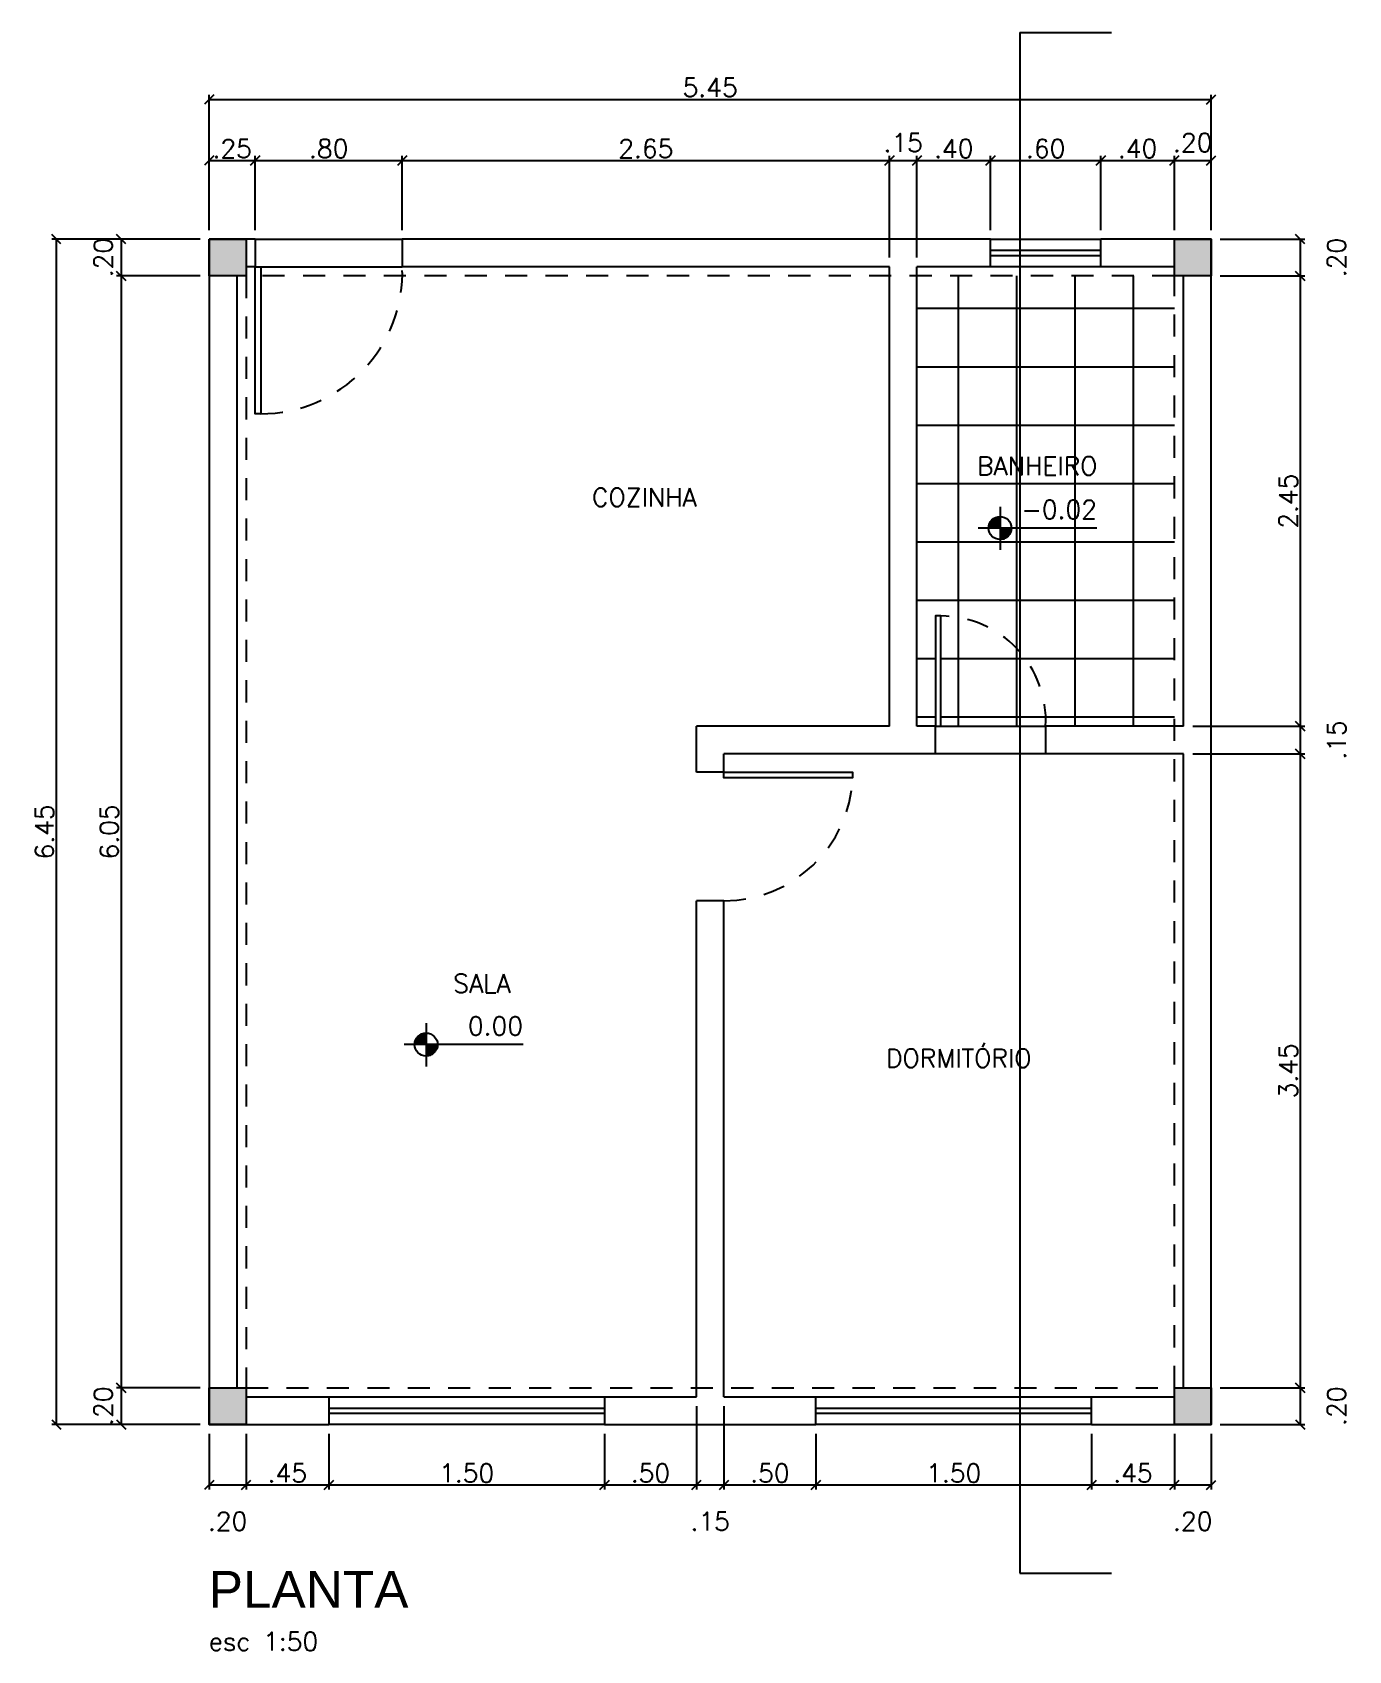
# Model space of a CAD drawing. Header units: millimetres. Extents: x -10.3 to 22.9, y 0.7 to 19.6.
# Drawn here: x 2.26 to 9.42, y 0.77 to 9.57 of the extents above; entities that cross this region are included whole.
import ezdxf

# ---------------------------------------------------------------- set-up
doc = ezdxf.new("R2010")
doc.units = ezdxf.units.MM
doc.linetypes.add('ACAD_ISO02W100', pattern=[15, 12, -3])
for name, color, linetype in [('Alvenaria', 4, 'Continuous'), ('ARQ-NIVEL', 1, 'Continuous'), ('ARQ-TEXTO3', 3, 'Continuous'), ('ARQ-TEXTO4', 4, 'Continuous'), ('Cotas', 1, 'Continuous'), ('Estrutura', 6, 'Continuous'), ('Hachura', 8, 'Continuous'), ('Janela', 3, 'Continuous'), ('Peitoril', 1, 'Continuous'), ('Porta', 3, 'Continuous'), ('Projeção', 1, 'ACAD_ISO02W100'), ('Soleira', 1, 'Continuous')]:
    doc.layers.add(name, color=color, linetype=linetype)
doc.styles.add('ROMANS', font='romans.shx')
doc.dimstyles.new('1-50', dxfattribs={"dimscale": 0.5, "dimtxt": 0.2, "dimasz": 0.1, "dimexe": 0.05, "dimexo": 0.1, "dimgap": 0.03, "dimtad": 1, "dimzin": 5, "dimdsep": 46, "dimtxsty": 'ROMANS', "dimblk": 'OBLIQUE', "dimcen": 0, "dimclrd": 256, "dimclre": 256, "dimclrt": 2, "dimadec": 0, "dimazin": 0, "dimtfac": 1, "dimtofl": 0, "dimtmove": 2, "dimatfit": 3, "dimfxl": 0.04, "dimtolj": 1, "dimtzin": 1, "dimarcsym": 0})

# ---------------------------------------------------------------- blocks, each defined once
blk = doc.blocks.new('_Oblique')
at = {"color": 0, "linetype": 'ByBlock', "lineweight": -2}
blk.add_line((-0.5, -0.5), (0.5, 0.5), dxfattribs=at)
blk = doc.blocks.new('*D3')
at = {"layer": 'Cotas', "lineweight": -2, "transparency": 16777216}
for p, q in [((3.2216, 8.4968), (3.2216, 8.9)), ((3.4716, 8.4968), (3.4716, 8.9)), ((3.2216, 8.875), (3.4716, 8.875))]:
    blk.add_line(p, q, dxfattribs=at)
at = {"layer": 'Defpoints', "color": 0, "transparency": 16777216}
for p in [(3.4716, 8.875), (3.2216, 8.4468), (3.4716, 8.4468)]:
    blk.add_point(p, dxfattribs=at)
at = {"layer": 'Cotas', "lineweight": -2, "transparency": 16777216, "xscale": 0.05, "yscale": 0.05, "zscale": 0.05, "rotation": 180}
blk.add_blockref('_Oblique', (3.2216, 8.875), dxfattribs=at)
at = {"layer": 'Cotas', "lineweight": -2, "transparency": 16777216, "xscale": 0.05, "yscale": 0.05, "zscale": 0.05}
blk.add_blockref('_Oblique', (3.4716, 8.875), dxfattribs=at)
at = {"layer": 'Cotas', "color": 2, "transparency": 16777216, "insert": (3.3466, 8.94), "char_height": 0.1, "attachment_point": 5, "style": 'ROMANS'}
blk.add_mtext('\\A1;.25', dxfattribs=at)
blk = doc.blocks.new('*D4')
at = {"layer": 'Cotas', "lineweight": -2, "transparency": 16777216}
for p, q in [((3.4716, 8.4968), (3.4716, 8.9)), ((4.2716, 8.4968), (4.2716, 8.9)), ((3.4716, 8.875), (4.2716, 8.875))]:
    blk.add_line(p, q, dxfattribs=at)
at = {"layer": 'Defpoints', "color": 0, "transparency": 16777216}
for p in [(4.2716, 8.875), (3.4716, 8.4468), (4.2716, 8.4468)]:
    blk.add_point(p, dxfattribs=at)
at = {"layer": 'Cotas', "lineweight": -2, "transparency": 16777216, "xscale": 0.05, "yscale": 0.05, "zscale": 0.05, "rotation": 180}
blk.add_blockref('_Oblique', (3.4716, 8.875), dxfattribs=at)
at = {"layer": 'Cotas', "lineweight": -2, "transparency": 16777216, "xscale": 0.05, "yscale": 0.05, "zscale": 0.05}
blk.add_blockref('_Oblique', (4.2716, 8.875), dxfattribs=at)
at = {"layer": 'Cotas', "color": 2, "transparency": 16777216, "insert": (3.8716, 8.94), "char_height": 0.1, "attachment_point": 5, "style": 'ROMANS'}
blk.add_mtext('\\A1;.80', dxfattribs=at)
blk = doc.blocks.new('*D5')
at = {"layer": 'Cotas', "lineweight": -2, "transparency": 16777216}
for p, q in [((4.2716, 8.4968), (4.2716, 8.9)), ((6.9216, 8.3468), (6.9216, 8.9)), ((4.2716, 8.875), (6.9216, 8.875))]:
    blk.add_line(p, q, dxfattribs=at)
at = {"layer": 'Defpoints', "color": 0, "transparency": 16777216}
for p in [(6.9216, 8.875), (4.2716, 8.4468), (6.9216, 8.2968)]:
    blk.add_point(p, dxfattribs=at)
at = {"layer": 'Cotas', "lineweight": -2, "transparency": 16777216, "xscale": 0.05, "yscale": 0.05, "zscale": 0.05, "rotation": 180}
blk.add_blockref('_Oblique', (4.2716, 8.875), dxfattribs=at)
at = {"layer": 'Cotas', "lineweight": -2, "transparency": 16777216, "xscale": 0.05, "yscale": 0.05, "zscale": 0.05}
blk.add_blockref('_Oblique', (6.9216, 8.875), dxfattribs=at)
at = {"layer": 'Cotas', "color": 2, "transparency": 16777216, "insert": (5.5966, 8.94), "char_height": 0.1, "attachment_point": 5, "style": 'ROMANS'}
blk.add_mtext('\\A1;2.65', dxfattribs=at)
blk = doc.blocks.new('*D6')
at = {"layer": 'Cotas', "lineweight": -2, "transparency": 16777216}
for p, q in [((6.9216, 8.3468), (6.9216, 8.9)), ((7.0716, 8.3468), (7.0716, 8.9)), ((6.9216, 8.875), (7.0716, 8.875))]:
    blk.add_line(p, q, dxfattribs=at)
at = {"layer": 'Defpoints', "color": 0, "transparency": 16777216}
for p in [(7.0716, 8.875), (6.9216, 8.2968), (7.0716, 8.2968)]:
    blk.add_point(p, dxfattribs=at)
at = {"layer": 'Cotas', "lineweight": -2, "transparency": 16777216, "xscale": 0.05, "yscale": 0.05, "zscale": 0.05, "rotation": 180}
blk.add_blockref('_Oblique', (6.9216, 8.875), dxfattribs=at)
at = {"layer": 'Cotas', "lineweight": -2, "transparency": 16777216, "xscale": 0.05, "yscale": 0.05, "zscale": 0.05}
blk.add_blockref('_Oblique', (7.0716, 8.875), dxfattribs=at)
at = {"layer": 'Cotas', "color": 2, "transparency": 16777216, "insert": (6.9966, 8.9725), "char_height": 0.1, "attachment_point": 5, "style": 'ROMANS'}
blk.add_mtext('\\A1;.15', dxfattribs=at)
blk = doc.blocks.new('*D7')
at = {"layer": 'Cotas', "lineweight": -2, "transparency": 16777216}
for p, q in [((7.0716, 8.3468), (7.0716, 8.9)), ((7.4716, 8.4968), (7.4716, 8.9)), ((7.0716, 8.875), (7.4716, 8.875))]:
    blk.add_line(p, q, dxfattribs=at)
at = {"layer": 'Defpoints', "color": 0, "transparency": 16777216}
for p in [(7.4716, 8.875), (7.4716, 8.4468), (7.0716, 8.2968)]:
    blk.add_point(p, dxfattribs=at)
at = {"layer": 'Cotas', "lineweight": -2, "transparency": 16777216, "xscale": 0.05, "yscale": 0.05, "zscale": 0.05, "rotation": 180}
blk.add_blockref('_Oblique', (7.0716, 8.875), dxfattribs=at)
at = {"layer": 'Cotas', "lineweight": -2, "transparency": 16777216, "xscale": 0.05, "yscale": 0.05, "zscale": 0.05}
blk.add_blockref('_Oblique', (7.4716, 8.875), dxfattribs=at)
at = {"layer": 'Cotas', "color": 2, "transparency": 16777216, "insert": (7.2716, 8.94), "char_height": 0.1, "attachment_point": 5, "style": 'ROMANS'}
blk.add_mtext('\\A1;.40', dxfattribs=at)
blk = doc.blocks.new('*D8')
at = {"layer": 'Cotas', "lineweight": -2, "transparency": 16777216}
for p, q in [((7.4716, 8.4968), (7.4716, 8.9)), ((8.0716, 8.4968), (8.0716, 8.9)), ((7.4716, 8.875), (8.0716, 8.875))]:
    blk.add_line(p, q, dxfattribs=at)
at = {"layer": 'Defpoints', "color": 0, "transparency": 16777216}
for p in [(8.0716, 8.875), (7.4716, 8.4468), (8.0716, 8.4468)]:
    blk.add_point(p, dxfattribs=at)
at = {"layer": 'Cotas', "lineweight": -2, "transparency": 16777216, "xscale": 0.05, "yscale": 0.05, "zscale": 0.05, "rotation": 180}
blk.add_blockref('_Oblique', (7.4716, 8.875), dxfattribs=at)
at = {"layer": 'Cotas', "lineweight": -2, "transparency": 16777216, "xscale": 0.05, "yscale": 0.05, "zscale": 0.05}
blk.add_blockref('_Oblique', (8.0716, 8.875), dxfattribs=at)
at = {"layer": 'Cotas', "color": 2, "transparency": 16777216, "insert": (7.7716, 8.94), "char_height": 0.1, "attachment_point": 5, "style": 'ROMANS'}
blk.add_mtext('\\A1;.60', dxfattribs=at)
blk = doc.blocks.new('*D9')
at = {"layer": 'Cotas', "lineweight": -2, "transparency": 16777216}
for p, q in [((8.0716, 8.4968), (8.0716, 8.9)), ((8.4716, 8.4968), (8.4716, 8.9)), ((8.0716, 8.875), (8.4716, 8.875))]:
    blk.add_line(p, q, dxfattribs=at)
at = {"layer": 'Defpoints', "color": 0, "transparency": 16777216}
for p in [(8.4716, 8.875), (8.0716, 8.4468), (8.4716, 8.4468)]:
    blk.add_point(p, dxfattribs=at)
at = {"layer": 'Cotas', "lineweight": -2, "transparency": 16777216, "xscale": 0.05, "yscale": 0.05, "zscale": 0.05, "rotation": 180}
blk.add_blockref('_Oblique', (8.0716, 8.875), dxfattribs=at)
at = {"layer": 'Cotas', "lineweight": -2, "transparency": 16777216, "xscale": 0.05, "yscale": 0.05, "zscale": 0.05}
blk.add_blockref('_Oblique', (8.4716, 8.875), dxfattribs=at)
at = {"layer": 'Cotas', "color": 2, "transparency": 16777216, "insert": (8.2716, 8.94), "char_height": 0.1, "attachment_point": 5, "style": 'ROMANS'}
blk.add_mtext('\\A1;.40', dxfattribs=at)
blk = doc.blocks.new('*D10')
at = {"layer": 'Cotas', "lineweight": -2, "transparency": 16777216}
for p, q in [((8.4716, 8.4968), (8.4716, 8.9)), ((8.6716, 8.4968), (8.6716, 8.9)), ((8.4716, 8.875), (8.6716, 8.875))]:
    blk.add_line(p, q, dxfattribs=at)
at = {"layer": 'Defpoints', "color": 0, "transparency": 16777216}
for p in [(8.6716, 8.875), (8.4716, 8.4468), (8.6716, 8.4468)]:
    blk.add_point(p, dxfattribs=at)
at = {"layer": 'Cotas', "lineweight": -2, "transparency": 16777216, "xscale": 0.05, "yscale": 0.05, "zscale": 0.05, "rotation": 180}
blk.add_blockref('_Oblique', (8.4716, 8.875), dxfattribs=at)
at = {"layer": 'Cotas', "lineweight": -2, "transparency": 16777216, "xscale": 0.05, "yscale": 0.05, "zscale": 0.05}
blk.add_blockref('_Oblique', (8.6716, 8.875), dxfattribs=at)
at = {"layer": 'Cotas', "color": 2, "transparency": 16777216, "insert": (8.5716, 8.9725), "char_height": 0.1, "attachment_point": 5, "style": 'ROMANS'}
blk.add_mtext('\\A1;.20', dxfattribs=at)
blk = doc.blocks.new('*D11')
at = {"layer": 'Cotas', "lineweight": -2, "transparency": 16777216}
for p, q in [((3.1716, 8.4468), (2.7175, 8.4468)), ((2.7425, 8.4468), (2.7425, 8.2468)), ((3.1716, 8.2468), (2.7175, 8.2468))]:
    blk.add_line(p, q, dxfattribs=at)
at = {"layer": 'Defpoints', "color": 0, "transparency": 16777216}
for p in [(3.2216, 8.4468), (2.7425, 8.2468), (3.2216, 8.2468)]:
    blk.add_point(p, dxfattribs=at)
at = {"layer": 'Cotas', "lineweight": -2, "transparency": 16777216, "xscale": 0.05, "yscale": 0.05, "zscale": 0.05}
for p, rotation in [((2.7425, 8.4468), 90), ((2.7425, 8.2468), 270)]:
    blk.add_blockref('_Oblique', p, dxfattribs=dict(at, rotation=rotation))
at = {"layer": 'Cotas', "color": 2, "transparency": 16777216, "insert": (2.645, 8.3468), "char_height": 0.1, "attachment_point": 5, "rotation": 90, "style": 'ROMANS'}
blk.add_mtext('\\A1;.20', dxfattribs=at)
blk = doc.blocks.new('*D12')
at = {"layer": 'Cotas', "lineweight": -2, "transparency": 16777216}
for p, q in [((3.1716, 8.2468), (2.7175, 8.2468)), ((2.7425, 8.2468), (2.7425, 2.1968)), ((3.1716, 2.1968), (2.7175, 2.1968))]:
    blk.add_line(p, q, dxfattribs=at)
at = {"layer": 'Defpoints', "color": 0, "transparency": 16777216}
for p in [(3.2216, 8.2468), (2.7425, 2.1968), (3.2216, 2.1968)]:
    blk.add_point(p, dxfattribs=at)
at = {"layer": 'Cotas', "lineweight": -2, "transparency": 16777216, "xscale": 0.05, "yscale": 0.05, "zscale": 0.05}
for p, rotation in [((2.7425, 8.2468), 90), ((2.7425, 2.1968), 270)]:
    blk.add_blockref('_Oblique', p, dxfattribs=dict(at, rotation=rotation))
at = {"layer": 'Cotas', "color": 2, "transparency": 16777216, "insert": (2.6775, 5.2218), "char_height": 0.1, "attachment_point": 5, "rotation": 90, "style": 'ROMANS'}
blk.add_mtext('\\A1;6.05', dxfattribs=at)
blk = doc.blocks.new('*D13')
at = {"layer": 'Cotas', "lineweight": -2, "transparency": 16777216}
for p, q in [((3.1716, 2.1968), (2.7175, 2.1968)), ((2.7425, 2.1968), (2.7425, 1.9968)), ((3.1716, 1.9968), (2.7175, 1.9968))]:
    blk.add_line(p, q, dxfattribs=at)
at = {"layer": 'Defpoints', "color": 0, "transparency": 16777216}
for p in [(3.2216, 2.1968), (2.7425, 1.9968), (3.2216, 1.9968)]:
    blk.add_point(p, dxfattribs=at)
at = {"layer": 'Cotas', "lineweight": -2, "transparency": 16777216, "xscale": 0.05, "yscale": 0.05, "zscale": 0.05}
for p, rotation in [((2.7425, 2.1968), 90), ((2.7425, 1.9968), 270)]:
    blk.add_blockref('_Oblique', p, dxfattribs=dict(at, rotation=rotation))
at = {"layer": 'Cotas', "color": 2, "transparency": 16777216, "insert": (2.645, 2.0968), "char_height": 0.1, "attachment_point": 5, "rotation": 90, "style": 'ROMANS'}
blk.add_mtext('\\A1;.20', dxfattribs=at)
blk = doc.blocks.new('*D14')
at = {"layer": 'Cotas', "lineweight": -2, "transparency": 16777216}
for p, q in [((3.2216, 1.9468), (3.2216, 1.643)), ((3.4216, 1.9468), (3.4216, 1.643)), ((3.2216, 1.668), (3.4216, 1.668))]:
    blk.add_line(p, q, dxfattribs=at)
at = {"layer": 'Defpoints', "color": 0, "transparency": 16777216}
for p in [(3.2216, 1.9968), (3.4216, 1.9968), (3.4216, 1.668)]:
    blk.add_point(p, dxfattribs=at)
at = {"layer": 'Cotas', "lineweight": -2, "transparency": 16777216, "xscale": 0.05, "yscale": 0.05, "zscale": 0.05, "rotation": 180}
blk.add_blockref('_Oblique', (3.2216, 1.668), dxfattribs=at)
at = {"layer": 'Cotas', "lineweight": -2, "transparency": 16777216, "xscale": 0.05, "yscale": 0.05, "zscale": 0.05}
blk.add_blockref('_Oblique', (3.4216, 1.668), dxfattribs=at)
at = {"layer": 'Cotas', "color": 2, "transparency": 16777216, "insert": (3.3216, 1.4705), "char_height": 0.1, "attachment_point": 5, "style": 'ROMANS'}
blk.add_mtext('\\A1;.20', dxfattribs=at)
blk = doc.blocks.new('*D15')
at = {"layer": 'Cotas', "lineweight": -2, "transparency": 16777216}
for p, q in [((5.8716, 2.0968), (5.8716, 1.643)), ((5.3716, 1.9468), (5.3716, 1.643)), ((5.3716, 1.668), (5.8716, 1.668))]:
    blk.add_line(p, q, dxfattribs=at)
at = {"layer": 'Defpoints', "color": 0, "transparency": 16777216}
for p in [(5.8716, 2.1468), (5.3716, 1.9968), (5.8716, 1.668)]:
    blk.add_point(p, dxfattribs=at)
at = {"layer": 'Cotas', "lineweight": -2, "transparency": 16777216, "xscale": 0.05, "yscale": 0.05, "zscale": 0.05, "rotation": 180}
blk.add_blockref('_Oblique', (5.3716, 1.668), dxfattribs=at)
at = {"layer": 'Cotas', "lineweight": -2, "transparency": 16777216, "xscale": 0.05, "yscale": 0.05, "zscale": 0.05}
blk.add_blockref('_Oblique', (5.8716, 1.668), dxfattribs=at)
at = {"layer": 'Cotas', "color": 2, "transparency": 16777216, "insert": (5.6216, 1.733), "char_height": 0.1, "attachment_point": 5, "style": 'ROMANS'}
blk.add_mtext('\\A1;.50', dxfattribs=at)
blk = doc.blocks.new('*D16')
at = {"layer": 'Cotas', "lineweight": -2, "transparency": 16777216}
for p, q in [((5.8716, 2.0968), (5.8716, 1.643)), ((6.0216, 2.0968), (6.0216, 1.643)), ((5.8716, 1.668), (6.0216, 1.668))]:
    blk.add_line(p, q, dxfattribs=at)
at = {"layer": 'Defpoints', "color": 0, "transparency": 16777216}
for p in [(5.8716, 2.1468), (6.0216, 2.1468), (6.0216, 1.668)]:
    blk.add_point(p, dxfattribs=at)
at = {"layer": 'Cotas', "lineweight": -2, "transparency": 16777216, "xscale": 0.05, "yscale": 0.05, "zscale": 0.05, "rotation": 180}
blk.add_blockref('_Oblique', (5.8716, 1.668), dxfattribs=at)
at = {"layer": 'Cotas', "lineweight": -2, "transparency": 16777216, "xscale": 0.05, "yscale": 0.05, "zscale": 0.05}
blk.add_blockref('_Oblique', (6.0216, 1.668), dxfattribs=at)
at = {"layer": 'Cotas', "color": 2, "transparency": 16777216, "insert": (5.9466, 1.4705), "char_height": 0.1, "attachment_point": 5, "style": 'ROMANS'}
blk.add_mtext('\\A1;.15', dxfattribs=at)
blk = doc.blocks.new('*D17')
at = {"layer": 'Cotas', "lineweight": -2, "transparency": 16777216}
for p, q in [((6.0216, 2.0968), (6.0216, 1.643)), ((6.5216, 1.9468), (6.5216, 1.643)), ((6.0216, 1.668), (6.5216, 1.668))]:
    blk.add_line(p, q, dxfattribs=at)
at = {"layer": 'Defpoints', "color": 0, "transparency": 16777216}
for p in [(6.0216, 2.1468), (6.5216, 1.9968), (6.5216, 1.668)]:
    blk.add_point(p, dxfattribs=at)
at = {"layer": 'Cotas', "lineweight": -2, "transparency": 16777216, "xscale": 0.05, "yscale": 0.05, "zscale": 0.05, "rotation": 180}
blk.add_blockref('_Oblique', (6.0216, 1.668), dxfattribs=at)
at = {"layer": 'Cotas', "lineweight": -2, "transparency": 16777216, "xscale": 0.05, "yscale": 0.05, "zscale": 0.05}
blk.add_blockref('_Oblique', (6.5216, 1.668), dxfattribs=at)
at = {"layer": 'Cotas', "color": 2, "transparency": 16777216, "insert": (6.2716, 1.733), "char_height": 0.1, "attachment_point": 5, "style": 'ROMANS'}
blk.add_mtext('\\A1;.50', dxfattribs=at)
blk = doc.blocks.new('*D18')
at = {"layer": 'Cotas', "lineweight": -2, "transparency": 16777216}
for p, q in [((6.5216, 1.9468), (6.5216, 1.643)), ((8.0216, 1.9468), (8.0216, 1.643)), ((6.5216, 1.668), (8.0216, 1.668))]:
    blk.add_line(p, q, dxfattribs=at)
at = {"layer": 'Defpoints', "color": 0, "transparency": 16777216}
for p in [(6.5216, 1.9968), (8.0216, 1.9968), (8.0216, 1.668)]:
    blk.add_point(p, dxfattribs=at)
at = {"layer": 'Cotas', "lineweight": -2, "transparency": 16777216, "xscale": 0.05, "yscale": 0.05, "zscale": 0.05, "rotation": 180}
blk.add_blockref('_Oblique', (6.5216, 1.668), dxfattribs=at)
at = {"layer": 'Cotas', "lineweight": -2, "transparency": 16777216, "xscale": 0.05, "yscale": 0.05, "zscale": 0.05}
blk.add_blockref('_Oblique', (8.0216, 1.668), dxfattribs=at)
at = {"layer": 'Cotas', "color": 2, "transparency": 16777216, "insert": (7.2716, 1.733), "char_height": 0.1, "attachment_point": 5, "style": 'ROMANS'}
blk.add_mtext('\\A1;1.50', dxfattribs=at)
blk = doc.blocks.new('*D19')
at = {"layer": 'Cotas', "lineweight": -2, "transparency": 16777216}
for p, q in [((8.0216, 1.9468), (8.0216, 1.643)), ((8.4716, 1.9468), (8.4716, 1.643)), ((8.0216, 1.668), (8.4716, 1.668))]:
    blk.add_line(p, q, dxfattribs=at)
at = {"layer": 'Defpoints', "color": 0, "transparency": 16777216}
for p in [(8.0216, 1.9968), (8.4716, 1.9968), (8.4716, 1.668)]:
    blk.add_point(p, dxfattribs=at)
at = {"layer": 'Cotas', "lineweight": -2, "transparency": 16777216, "xscale": 0.05, "yscale": 0.05, "zscale": 0.05, "rotation": 180}
blk.add_blockref('_Oblique', (8.0216, 1.668), dxfattribs=at)
at = {"layer": 'Cotas', "lineweight": -2, "transparency": 16777216, "xscale": 0.05, "yscale": 0.05, "zscale": 0.05}
blk.add_blockref('_Oblique', (8.4716, 1.668), dxfattribs=at)
at = {"layer": 'Cotas', "color": 2, "transparency": 16777216, "insert": (8.2466, 1.733), "char_height": 0.1, "attachment_point": 5, "style": 'ROMANS'}
blk.add_mtext('\\A1;.45', dxfattribs=at)
blk = doc.blocks.new('*D20')
at = {"layer": 'Cotas', "lineweight": -2, "transparency": 16777216}
for p, q in [((8.4716, 1.9468), (8.4716, 1.643)), ((8.6716, 1.9468), (8.6716, 1.643)), ((8.4716, 1.668), (8.6716, 1.668))]:
    blk.add_line(p, q, dxfattribs=at)
at = {"layer": 'Defpoints', "color": 0, "transparency": 16777216}
for p in [(8.4716, 1.9968), (8.6716, 1.9968), (8.6716, 1.668)]:
    blk.add_point(p, dxfattribs=at)
at = {"layer": 'Cotas', "lineweight": -2, "transparency": 16777216, "xscale": 0.05, "yscale": 0.05, "zscale": 0.05, "rotation": 180}
blk.add_blockref('_Oblique', (8.4716, 1.668), dxfattribs=at)
at = {"layer": 'Cotas', "lineweight": -2, "transparency": 16777216, "xscale": 0.05, "yscale": 0.05, "zscale": 0.05}
blk.add_blockref('_Oblique', (8.6716, 1.668), dxfattribs=at)
at = {"layer": 'Cotas', "color": 2, "transparency": 16777216, "insert": (8.5716, 1.4705), "char_height": 0.1, "attachment_point": 5, "style": 'ROMANS'}
blk.add_mtext('\\A1;.20', dxfattribs=at)
blk = doc.blocks.new('*D21')
at = {"layer": 'Cotas', "lineweight": -2, "transparency": 16777216}
for p, q in [((8.7216, 8.4468), (9.1815, 8.4468)), ((9.1565, 8.4468), (9.1565, 8.2468)), ((8.7216, 8.2468), (9.1815, 8.2468))]:
    blk.add_line(p, q, dxfattribs=at)
at = {"layer": 'Defpoints', "color": 0, "transparency": 16777216}
for p in [(8.6716, 8.4468), (8.6716, 8.2468), (9.1565, 8.2468)]:
    blk.add_point(p, dxfattribs=at)
at = {"layer": 'Cotas', "lineweight": -2, "transparency": 16777216, "xscale": 0.05, "yscale": 0.05, "zscale": 0.05}
for p, rotation in [((9.1565, 8.4468), 90), ((9.1565, 8.2468), 270)]:
    blk.add_blockref('_Oblique', p, dxfattribs=dict(at, rotation=rotation))
at = {"layer": 'Cotas', "color": 2, "transparency": 16777216, "insert": (9.354, 8.3468), "char_height": 0.1, "attachment_point": 5, "rotation": 90, "style": 'ROMANS'}
blk.add_mtext('\\A1;.20', dxfattribs=at)
blk = doc.blocks.new('*D22')
at = {"layer": 'Cotas', "lineweight": -2, "transparency": 16777216}
for p, q in [((8.7216, 8.2468), (9.1815, 8.2468)), ((9.1565, 8.2468), (9.1565, 5.7968)), ((8.5716, 5.7968), (9.1815, 5.7968))]:
    blk.add_line(p, q, dxfattribs=at)
at = {"layer": 'Defpoints', "color": 0, "transparency": 16777216}
for p in [(8.6716, 8.2468), (8.5216, 5.7968), (9.1565, 5.7968)]:
    blk.add_point(p, dxfattribs=at)
at = {"layer": 'Cotas', "lineweight": -2, "transparency": 16777216, "xscale": 0.05, "yscale": 0.05, "zscale": 0.05}
for p, rotation in [((9.1565, 8.2468), 90), ((9.1565, 5.7968), 270)]:
    blk.add_blockref('_Oblique', p, dxfattribs=dict(at, rotation=rotation))
at = {"layer": 'Cotas', "color": 2, "transparency": 16777216, "insert": (9.0915, 7.0218), "char_height": 0.1, "attachment_point": 5, "rotation": 90, "style": 'ROMANS'}
blk.add_mtext('\\A1;2.45', dxfattribs=at)
blk = doc.blocks.new('*D23')
at = {"layer": 'Cotas', "lineweight": -2, "transparency": 16777216}
for p, q in [((8.5716, 5.7968), (9.1815, 5.7968)), ((9.1565, 5.7968), (9.1565, 5.6468)), ((8.5716, 5.6468), (9.1815, 5.6468))]:
    blk.add_line(p, q, dxfattribs=at)
at = {"layer": 'Defpoints', "color": 0, "transparency": 16777216}
for p in [(8.5216, 5.7968), (8.5216, 5.6468), (9.1565, 5.6468)]:
    blk.add_point(p, dxfattribs=at)
at = {"layer": 'Cotas', "lineweight": -2, "transparency": 16777216, "xscale": 0.05, "yscale": 0.05, "zscale": 0.05}
for p, rotation in [((9.1565, 5.7968), 90), ((9.1565, 5.6468), 270)]:
    blk.add_blockref('_Oblique', p, dxfattribs=dict(at, rotation=rotation))
at = {"layer": 'Cotas', "color": 2, "transparency": 16777216, "insert": (9.354, 5.7218), "char_height": 0.1, "attachment_point": 5, "rotation": 90, "style": 'ROMANS'}
blk.add_mtext('\\A1;.15', dxfattribs=at)
blk = doc.blocks.new('*D24')
at = {"layer": 'Cotas', "lineweight": -2, "transparency": 16777216}
for p, q in [((8.5716, 5.6468), (9.1815, 5.6468)), ((9.1565, 5.6468), (9.1565, 2.1968)), ((8.7216, 2.1968), (9.1815, 2.1968))]:
    blk.add_line(p, q, dxfattribs=at)
at = {"layer": 'Defpoints', "color": 0, "transparency": 16777216}
for p in [(8.5216, 5.6468), (8.6716, 2.1968), (9.1565, 2.1968)]:
    blk.add_point(p, dxfattribs=at)
at = {"layer": 'Cotas', "lineweight": -2, "transparency": 16777216, "xscale": 0.05, "yscale": 0.05, "zscale": 0.05}
for p, rotation in [((9.1565, 5.6468), 90), ((9.1565, 2.1968), 270)]:
    blk.add_blockref('_Oblique', p, dxfattribs=dict(at, rotation=rotation))
at = {"layer": 'Cotas', "color": 2, "transparency": 16777216, "insert": (9.0915, 3.9218), "char_height": 0.1, "attachment_point": 5, "rotation": 90, "style": 'ROMANS'}
blk.add_mtext('\\A1;3.45', dxfattribs=at)
blk = doc.blocks.new('*D25')
at = {"layer": 'Cotas', "lineweight": -2, "transparency": 16777216}
for p, q in [((8.7216, 2.1968), (9.1815, 2.1968)), ((9.1565, 2.1968), (9.1565, 1.9968)), ((8.7216, 1.9968), (9.1815, 1.9968))]:
    blk.add_line(p, q, dxfattribs=at)
at = {"layer": 'Defpoints', "color": 0, "transparency": 16777216}
for p in [(8.6716, 2.1968), (8.6716, 1.9968), (9.1565, 1.9968)]:
    blk.add_point(p, dxfattribs=at)
at = {"layer": 'Cotas', "lineweight": -2, "transparency": 16777216, "xscale": 0.05, "yscale": 0.05, "zscale": 0.05}
for p, rotation in [((9.1565, 2.1968), 90), ((9.1565, 1.9968), 270)]:
    blk.add_blockref('_Oblique', p, dxfattribs=dict(at, rotation=rotation))
at = {"layer": 'Cotas', "color": 2, "transparency": 16777216, "insert": (9.354, 2.0968), "char_height": 0.1, "attachment_point": 5, "rotation": 90, "style": 'ROMANS'}
blk.add_mtext('\\A1;.20', dxfattribs=at)
blk = doc.blocks.new('*D26')
at = {"layer": 'Cotas', "lineweight": -2, "transparency": 16777216}
for p, q in [((3.2216, 8.4968), (3.2216, 9.2326)), ((3.2216, 9.2076), (8.6716, 9.2076)), ((8.6716, 8.4968), (8.6716, 9.2326))]:
    blk.add_line(p, q, dxfattribs=at)
at = {"layer": 'Defpoints', "color": 0, "transparency": 16777216}
for p in [(8.6716, 9.2076), (3.2216, 8.4468), (8.6716, 8.4468)]:
    blk.add_point(p, dxfattribs=at)
at = {"layer": 'Cotas', "lineweight": -2, "transparency": 16777216, "xscale": 0.05, "yscale": 0.05, "zscale": 0.05, "rotation": 180}
blk.add_blockref('_Oblique', (3.2216, 9.2076), dxfattribs=at)
at = {"layer": 'Cotas', "lineweight": -2, "transparency": 16777216, "xscale": 0.05, "yscale": 0.05, "zscale": 0.05}
blk.add_blockref('_Oblique', (8.6716, 9.2076), dxfattribs=at)
at = {"layer": 'Cotas', "color": 2, "transparency": 16777216, "insert": (5.9466, 9.2726), "char_height": 0.1, "attachment_point": 5, "style": 'ROMANS'}
blk.add_mtext('\\A1;5.45', dxfattribs=at)
blk = doc.blocks.new('*D27')
at = {"layer": 'Cotas', "lineweight": -2, "transparency": 16777216}
for p, q in [((3.1716, 8.4468), (2.365, 8.4468)), ((2.39, 1.9968), (2.39, 8.4468)), ((3.1716, 1.9968), (2.365, 1.9968))]:
    blk.add_line(p, q, dxfattribs=at)
at = {"layer": 'Defpoints', "color": 0, "transparency": 16777216}
for p in [(2.39, 8.4468), (3.2216, 8.4468), (3.2216, 1.9968)]:
    blk.add_point(p, dxfattribs=at)
at = {"layer": 'Cotas', "lineweight": -2, "transparency": 16777216, "xscale": 0.05, "yscale": 0.05, "zscale": 0.05}
for p, rotation in [((2.39, 8.4468), 90), ((2.39, 1.9968), 270)]:
    blk.add_blockref('_Oblique', p, dxfattribs=dict(at, rotation=rotation))
at = {"layer": 'Cotas', "color": 2, "transparency": 16777216, "insert": (2.325, 5.2218), "char_height": 0.1, "attachment_point": 5, "rotation": 90, "style": 'ROMANS'}
blk.add_mtext('\\A1;6.45', dxfattribs=at)
blk = doc.blocks.new('*D28')
at = {"layer": 'Cotas', "lineweight": -2, "transparency": 16777216}
for p, q in [((3.4216, 1.9468), (3.4216, 1.643)), ((3.8716, 1.9468), (3.8716, 1.643)), ((3.4216, 1.668), (3.8716, 1.668))]:
    blk.add_line(p, q, dxfattribs=at)
at = {"layer": 'Defpoints', "color": 0, "transparency": 16777216}
for p in [(3.4216, 1.9968), (3.8716, 1.9968), (3.8716, 1.668)]:
    blk.add_point(p, dxfattribs=at)
at = {"layer": 'Cotas', "lineweight": -2, "transparency": 16777216, "xscale": 0.05, "yscale": 0.05, "zscale": 0.05, "rotation": 180}
blk.add_blockref('_Oblique', (3.4216, 1.668), dxfattribs=at)
at = {"layer": 'Cotas', "lineweight": -2, "transparency": 16777216, "xscale": 0.05, "yscale": 0.05, "zscale": 0.05}
blk.add_blockref('_Oblique', (3.8716, 1.668), dxfattribs=at)
at = {"layer": 'Cotas', "color": 2, "transparency": 16777216, "insert": (3.6466, 1.733), "char_height": 0.1, "attachment_point": 5, "style": 'ROMANS'}
blk.add_mtext('\\A1;.45', dxfattribs=at)
blk = doc.blocks.new('*D29')
at = {"layer": 'Cotas', "lineweight": -2, "transparency": 16777216}
for p, q in [((3.8716, 1.9468), (3.8716, 1.643)), ((5.3716, 1.9468), (5.3716, 1.643)), ((3.8716, 1.668), (5.3716, 1.668))]:
    blk.add_line(p, q, dxfattribs=at)
at = {"layer": 'Defpoints', "color": 0, "transparency": 16777216}
for p in [(3.8716, 1.9968), (5.3716, 1.9968), (5.3716, 1.668)]:
    blk.add_point(p, dxfattribs=at)
at = {"layer": 'Cotas', "lineweight": -2, "transparency": 16777216, "xscale": 0.05, "yscale": 0.05, "zscale": 0.05, "rotation": 180}
blk.add_blockref('_Oblique', (3.8716, 1.668), dxfattribs=at)
at = {"layer": 'Cotas', "lineweight": -2, "transparency": 16777216, "xscale": 0.05, "yscale": 0.05, "zscale": 0.05}
blk.add_blockref('_Oblique', (5.3716, 1.668), dxfattribs=at)
at = {"layer": 'Cotas', "color": 2, "transparency": 16777216, "insert": (4.6216, 1.733), "char_height": 0.1, "attachment_point": 5, "style": 'ROMANS'}
blk.add_mtext('\\A1;1.50', dxfattribs=at)
blk = doc.blocks.new('nivel planta')
at = {"layer": 'ARQ-NIVEL', "color": 1}
for p, q in [((-0.791, 0.174), (-0.791, -0.179)), ((0, 0), (-0.969, 0)), ((-0.884, 0.007), (-0.791, 0.007)), ((-0.883, 0.015), (-0.791, 0.015)), ((-0.882, 0.023), (-0.791, 0.023)), ((-0.88, 0.03), (-0.791, 0.03)), ((-0.876, 0.038), (-0.791, 0.038)), ((-0.873, 0.046), (-0.791, 0.046)), ((-0.868, 0.054), (-0.791, 0.054)), ((-0.861, 0.062), (-0.791, 0.062)), ((-0.854, 0.069), (-0.791, 0.069)), ((-0.844, 0.077), (-0.791, 0.077)), ((-0.83, 0.085), (-0.791, 0.085)), ((-0.791, -0.001), (-0.697, -0.001)), ((-0.791, -0.009), (-0.698, -0.009)), ((-0.791, -0.016), (-0.699, -0.016)), ((-0.791, -0.024), (-0.7, -0.024)), ((-0.791, -0.032), (-0.703, -0.032)), ((-0.791, -0.04), (-0.706, -0.04)), ((-0.791, -0.048), (-0.71, -0.048)), ((-0.791, -0.056), (-0.715, -0.056)), ((-0.791, -0.063), (-0.722, -0.063)), ((-0.791, -0.071), (-0.73, -0.071)), ((-0.791, -0.079), (-0.74, -0.079)), ((-0.791, -0.087), (-0.755, -0.087))]:
    blk.add_line(p, q, dxfattribs=at)
blk.add_circle((-0.791, 0), 0.0937, dxfattribs=at)

msp = doc.modelspace()

# ---------------------------------------------------------------- hatches: boundary and pattern name
at = {"layer": 'Hachura'}
h = msp.add_hatch(dxfattribs=at)
h.set_pattern_fill('AR-CONC', color=256, scale=0.001)
h.set_pattern_definition([(50, (-2250.12777, -1243.19679), (0.182184669, -0.0159390855), [0.01905, -0.20955]), (355, (-2250.12777, -1243.19679), (-0.035243421, 0.191056845), [0.01524, -0.167640584]), (100.451445, (-2250.11259, -1243.19812), (0.146941247, 0.175117752), [0.016190009, -0.178090245]), (46.1842, (-2250.12777, -1243.14599), (0.27107904, -0.042042328), [0.028575, -0.314325]), (96.635558, (-2250.10518, -1243.1495), (0.237404134, 0.247426125), [0.024285023, -0.267135608]), (351.184151, (-2250.12777, -1243.146), (0.237404134, 0.247426125), [0.022859967, -0.251459732]), (21, (-2250.10237, -1243.15869), (0.151614391, -0.102265198), [0.01905, -0.20955]), (326, (-2250.10237, -1243.15869), (0.061802028, 0.184187966), [0.01524, -0.16764]), (71.451445, (-2250.08973, -1243.16721), (0.213416419, 0.081922769), [0.016190009, -0.178089938]), (37.5, (-2250.12777, -1243.19679), (0.0030886033, 0.0845550389), [0, -0.165608, 0, -0.17018, 0, -0.168275]), (7.5, (-2250.12777, -1243.19679), (0.0668196625, 0.1001805748), [0, -0.097028, 0, -0.161798, 0, -0.064135]), (327.5, (-2250.18441, -1243.19679), (0.1355905952, -0.005728744), [0, -0.0635, 0, -0.19812, 0, -0.26289]), (317.5, (-2250.20981, -1243.19679), (0.1481291814, 0.025426491), [0, -0.08255, 0, -0.131572, 0, -0.18669])])
h.paths.add_polyline_path([(3.4216, 8.4468), (3.2216, 8.4468), (3.2216, 8.2468), (3.4216, 8.2468)])
h.paths.add_polyline_path([(3.4216, 2.1968), (3.2216, 2.1968), (3.2216, 1.9968), (3.4216, 1.9968)])
h.paths.add_polyline_path([(8.6716, 2.1968), (8.4716, 2.1968), (8.4716, 1.9968), (8.6716, 1.9968)])
h.paths.add_polyline_path([(8.4716, 8.4468), (8.4716, 8.2468), (8.6716, 8.2468), (8.6716, 8.4468)])
h = msp.add_hatch(dxfattribs=at)
h.set_pattern_fill('NET', color=256, scale=0.1)
h.set_pattern_definition([(0, (-2250.12777, -1243.1968), (0, 0.3175), []), (90, (-2250.12777, -1243.1968), (-0.3175, 2e-17), [])])
h.paths.add_polyline_path([(8.4716, 8.2468), (7.0716, 8.2468), (7.0716, 5.7968), (7.1716, 5.7968), (7.1716, 6.3968), (7.2016, 6.3968, -0.429311), (7.7716, 5.7968), (8.4716, 5.7968)])
h.paths.add_polyline_path([(7.461, 6.88), (7.5233, 6.88), (7.5233, 6.8853), (7.4616, 6.8853, 0.020985)], flags=16)
h.paths.add_polyline_path([(7.2016, 6.3968), (7.2016, 5.7968), (7.7716, 5.7968, 0.429311)], flags=17)
h.paths.add_polyline_path([(7.602, 6.9011), (8.0758, 6.9011), (8.0758, 7.0511), (7.602, 7.0511)], flags=24)
h.paths.add_polyline_path([(7.3529, 7.1383), (8.0981, 7.1383), (8.0981, 7.2883), (7.3529, 7.2883)], flags=24)

# ---------------------------------------------------------------- linework, layer by layer
for p, q in [((7.6305, 9.5726), (7.6305, 1.1887)), ((7.6305, 9.5726), (8.1305, 9.5726)), ((7.6305, 1.1887), (8.1305, 1.1887))]:
    msp.add_line(p, q)
at = {"layer": 'Alvenaria'}
for p, q in [((3.4716, 8.4468), (3.2216, 8.4468)), ((3.2216, 8.4468), (3.2216, 1.9968)), ((3.4716, 8.4468), (3.4716, 8.2968)), ((7.4716, 8.4468), (4.2716, 8.4468)), ((4.2716, 8.4468), (4.2716, 8.2968)), ((7.4716, 8.2968), (7.4716, 8.4468)), ((8.0716, 8.2968), (8.0716, 8.4468)), ((8.6716, 8.4468), (8.0716, 8.4468)), ((8.6716, 1.9968), (8.6716, 8.4468)), ((3.4716, 8.2968), (3.4216, 8.2968)), ((6.9216, 8.2968), (4.2716, 8.2968)), ((6.9216, 5.7968), (6.9216, 8.2968)), ((7.0716, 5.7968), (7.0716, 8.2968)), ((7.4716, 8.2968), (7.0716, 8.2968)), ((8.4716, 8.2968), (8.0716, 8.2968)), ((3.3716, 8.2468), (3.3716, 2.1968)), ((8.5216, 5.7968), (8.5216, 8.2468)), ((5.8716, 5.5468), (5.8716, 5.7968)), ((6.9216, 5.7968), (5.8716, 5.7968)), ((7.1716, 5.7968), (7.0716, 5.7968)), ((7.1716, 5.6468), (7.1716, 5.7968)), ((7.7716, 5.6468), (7.7716, 5.7968)), ((8.5216, 5.7968), (7.7716, 5.7968)), ((6.0216, 5.5468), (6.0216, 5.6468)), ((7.1716, 5.6468), (6.0216, 5.6468)), ((8.5216, 5.6468), (7.7716, 5.6468)), ((8.5216, 2.1968), (8.5216, 5.6468)), ((6.0216, 5.5468), (5.8716, 5.5468)), ((5.8716, 2.1468), (5.8716, 4.8468)), ((6.0216, 4.8468), (5.8716, 4.8468)), ((6.0216, 2.1468), (6.0216, 4.8468)), ((3.4216, 2.1468), (3.8716, 2.1468)), ((3.8716, 2.1468), (3.8716, 1.9968)), ((5.3716, 2.1468), (5.8716, 2.1468)), ((5.3716, 2.1468), (5.3716, 1.9968)), ((6.0216, 2.1468), (6.5216, 2.1468)), ((6.5216, 1.9968), (6.5216, 2.1468)), ((8.0216, 2.1468), (8.4716, 2.1468)), ((8.0216, 1.9968), (8.0216, 2.1468)), ((3.2216, 1.9968), (3.8716, 1.9968)), ((5.3716, 1.9968), (6.5216, 1.9968)), ((8.0216, 1.9968), (8.6716, 1.9968))]:
    msp.add_line(p, q, dxfattribs=at)
at = {"layer": 'Estrutura'}
for points in [[(3.2216, 8.4468), (3.4216, 8.4468), (3.4216, 8.2468), (3.2216, 8.2468)], [(8.4716, 8.4468), (8.6716, 8.4468), (8.6716, 8.2468), (8.4716, 8.2468)], [(3.2216, 2.1968), (3.4216, 2.1968), (3.4216, 1.9968), (3.2216, 1.9968)], [(8.4716, 2.1968), (8.6716, 2.1968), (8.6716, 1.9968), (8.4716, 1.9968)]]:
    msp.add_lwpolyline(points, close=True, dxfattribs=at)
at = {"layer": 'Janela'}
for p, q in [((7.4716, 8.3868), (8.0716, 8.3868)), ((8.0716, 8.3568), (7.4716, 8.3568)), ((3.8716, 2.0868), (5.3716, 2.0868)), ((5.3716, 2.0568), (3.8716, 2.0568)), ((6.5216, 2.0868), (8.0216, 2.0868)), ((8.0216, 2.0568), (6.5216, 2.0568))]:
    msp.add_line(p, q, dxfattribs=at)
at = {"layer": 'Peitoril'}
for p, q in [((7.4716, 8.4468), (8.0716, 8.4468)), ((8.0716, 8.2968), (7.4716, 8.2968)), ((3.8716, 2.1468), (5.3716, 2.1468)), ((6.5216, 2.1468), (8.0216, 2.1468)), ((5.3716, 1.9968), (3.8716, 1.9968)), ((8.0216, 1.9968), (6.5216, 1.9968))]:
    msp.add_line(p, q, dxfattribs=at)
at = {"layer": 'Porta'}
for points in [[(3.4716, 8.2968), (3.5016, 8.2968), (3.5016, 7.4968), (3.4716, 7.4968)], [(7.1716, 5.7968), (7.2016, 5.7968), (7.2016, 6.3968), (7.1716, 6.3968)], [(6.0216, 5.5468), (6.7216, 5.5468), (6.7216, 5.5168), (6.0216, 5.5168)]]:
    msp.add_lwpolyline(points, close=True, dxfattribs=at)
at = {"layer": 'Projeção', "ltscale": 0.01}
for p, q in [((8.4716, 8.2468), (3.4216, 8.2468)), ((3.4216, 8.2468), (3.4216, 2.1968)), ((8.4716, 2.1968), (8.4716, 8.2468)), ((3.4216, 2.1968), (8.4716, 2.1968))]:
    msp.add_line(p, q, dxfattribs=at)
for centre, radius, start, end in [((3.5016, 8.2674), 0.7706, 270, 2.18938), ((7.2016, 5.8261), 0.5707, 357.0624, 90), ((6.0216, 5.5475), 0.7007, 270, 357.4911)]:
    msp.add_arc(centre, radius, start, end, dxfattribs=at)
at = {"layer": 'Soleira'}
for p, q in [((3.4716, 8.4468), (4.2716, 8.4468)), ((3.4716, 8.2968), (4.2716, 8.2968)), ((7.1716, 5.7968), (7.7716, 5.7968)), ((7.7716, 5.6468), (7.1716, 5.6468))]:
    msp.add_line(p, q, dxfattribs=at)

# ---------------------------------------------------------------- block references
at = {"layer": 'ARQ-NIVEL', "xscale": 0.6666666000000134, "yscale": 0.6666666000000134, "zscale": 0.6666666000000134}
for p in [(8.0505, 6.8754), (4.9285, 4.0648)]:
    msp.add_blockref('nivel planta', p, dxfattribs=at)

# ---------------------------------------------------------------- texts
at = {"layer": 'ARQ-NIVEL', "color": 2, "char_height": 0.1, "attachment_point": 9, "style": 'ROMANS'}
for s, insert in [('-0.02', (8.0508, 6.9261)), ('0.00', (4.9287, 4.1156))]:
    msp.add_mtext(s, dxfattribs=dict(at, insert=insert))
at = {"layer": 'ARQ-TEXTO3', "char_height": 0.1, "width": 0.761905, "attachment_point": 5, "style": 'ROMANS'}
for s, insert in [('BANHEIRO', (7.7255, 7.2133)), ('COZINHA', (5.5881, 7.0423)), ('SALA', (4.705, 4.3968)), ('DORMITÓRIO', (7.2988, 3.9903))]:
    msp.add_mtext(s, dxfattribs=dict(at, insert=insert))
at = {"layer": 'ARQ-TEXTO4', "insert": (3.2186, 1.2), "char_height": 0.1, "attachment_point": 1, "style": 'ROMANS'}
msp.add_mtext('{\\fArial|b0|i0|c238|p34;\\H2x;\\C4;PLANTA\\Fromans|c0;\\H0.6666x;\\P\\H0.7501x;\\C2;esc 1:50}', dxfattribs=at)

# ---------------------------------------------------------------- dimensions: what is measured, and where the dimension line sits
at = {"layer": 'Cotas'}
for base, p1, p2, picture, middle in [((8.6716, 9.2076), (3.2216, 8.4468), (8.6716, 8.4468), '*D26', (5.9466, 9.2726)), ((3.4716, 8.875), (3.2216, 8.4468), (3.4716, 8.4468), '*D3', (3.3466, 8.94)), ((4.2716, 8.875), (3.4716, 8.4468), (4.2716, 8.4468), '*D4', (3.8716, 8.94)), ((6.9216, 8.875), (4.2716, 8.4468), (6.9216, 8.2968), '*D5', (5.5966, 8.94)), ((7.0716, 8.875), (6.9216, 8.2968), (7.0716, 8.2968), '*D6', (6.9966, 8.9725)), ((7.4716, 8.875), (7.0716, 8.2968), (7.4716, 8.4468), '*D7', (7.2716, 8.94)), ((8.0716, 8.875), (7.4716, 8.4468), (8.0716, 8.4468), '*D8', (7.7716, 8.94)), ((8.4716, 8.875), (8.0716, 8.4468), (8.4716, 8.4468), '*D9', (8.2716, 8.94)), ((8.6716, 8.875), (8.4716, 8.4468), (8.6716, 8.4468), '*D10', (8.5716, 8.9725)), ((5.8716, 1.668), (5.3716, 1.9968), (5.8716, 2.1468), '*D15', (5.6216, 1.733)), ((6.0216, 1.668), (5.8716, 2.1468), (6.0216, 2.1468), '*D16', (5.9466, 1.4705)), ((6.5216, 1.668), (6.0216, 2.1468), (6.5216, 1.9968), '*D17', (6.2716, 1.733)), ((3.4216, 1.668), (3.2216, 1.9968), (3.4216, 1.9968), '*D14', (3.3216, 1.4705)), ((3.8716, 1.668), (3.4216, 1.9968), (3.8716, 1.9968), '*D28', (3.6466, 1.733)), ((5.3716, 1.668), (3.8716, 1.9968), (5.3716, 1.9968), '*D29', (4.6216, 1.733)), ((8.0216, 1.668), (6.5216, 1.9968), (8.0216, 1.9968), '*D18', (7.2716, 1.733)), ((8.4716, 1.668), (8.0216, 1.9968), (8.4716, 1.9968), '*D19', (8.2466, 1.733)), ((8.6716, 1.668), (8.4716, 1.9968), (8.6716, 1.9968), '*D20', (8.5716, 1.4705))]:
    dim = msp.add_linear_dim(base=base, p1=p1, p2=p2, dimstyle='1-50', dxfattribs=at)
    dim.commit()
    dim.dimension.update_dxf_attribs({"geometry": picture, "text_midpoint": middle})
for base, p1, p2, picture, middle in [((2.39, 8.4468), (3.2216, 1.9968), (3.2216, 8.4468), '*D27', (2.325, 5.2218)), ((2.7425, 8.2468), (3.2216, 8.4468), (3.2216, 8.2468), '*D11', (2.645, 8.3468)), ((9.1565, 8.2468), (8.6716, 8.4468), (8.6716, 8.2468), '*D21', (9.354, 8.3468)), ((2.7425, 2.1968), (3.2216, 8.2468), (3.2216, 2.1968), '*D12', (2.6775, 5.2218)), ((9.1565, 5.7968), (8.6716, 8.2468), (8.5216, 5.7968), '*D22', (9.0915, 7.0218)), ((9.1565, 5.6468), (8.5216, 5.7968), (8.5216, 5.6468), '*D23', (9.354, 5.7218)), ((9.1565, 2.1968), (8.5216, 5.6468), (8.6716, 2.1968), '*D24', (9.0915, 3.9218)), ((2.7425, 1.9968), (3.2216, 2.1968), (3.2216, 1.9968), '*D13', (2.645, 2.0968)), ((9.1565, 1.9968), (8.6716, 2.1968), (8.6716, 1.9968), '*D25', (9.354, 2.0968))]:
    dim = msp.add_linear_dim(base=base, p1=p1, p2=p2, angle=90, dimstyle='1-50', dxfattribs=at)
    dim.commit()
    dim.dimension.update_dxf_attribs({"geometry": picture, "text_midpoint": middle})

doc.saveas('drawing.dxf')
